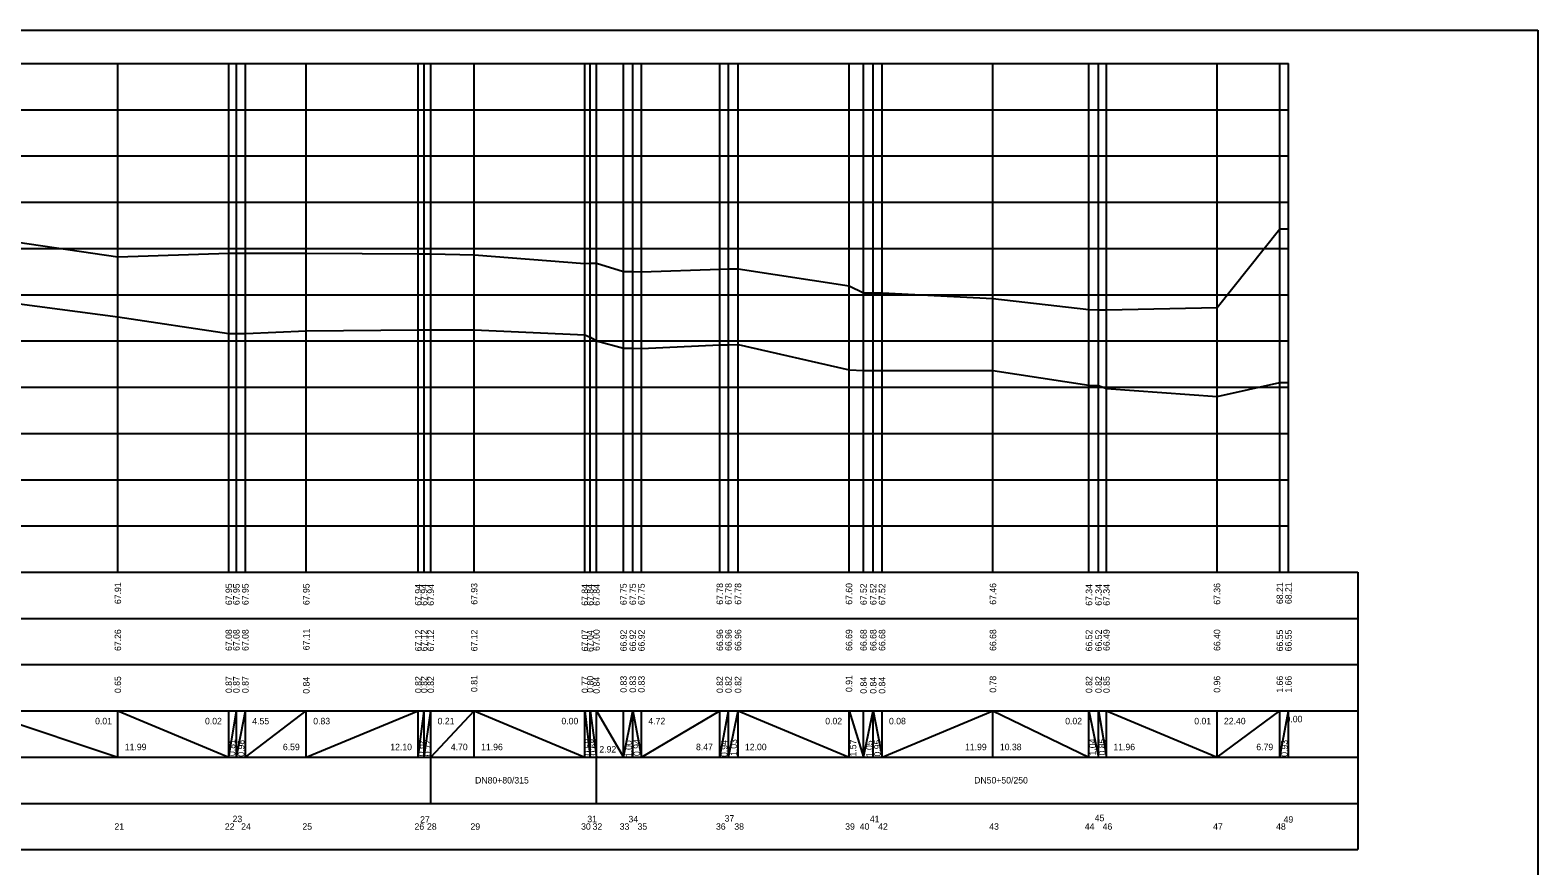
# Model space of a CAD drawing. Extents: x 640663 to 641119, y 6454502 to 6455213.
# Drawn here: x 640784.2 to 640947.2, y 6454702.2 to 6454792.6 of the extents above; entities that cross this region are included whole.
import ezdxf

# ---------------------------------------------------------------- set-up
doc = ezdxf.new("R2010")
doc.units = 0
doc.layers.add('ABIJOONIS', color=7, linetype='Continuous')
doc.layers.add('VORMISTUS', color=7, linetype='Continuous')

msp = doc.modelspace()

# ---------------------------------------------------------------- linework, layer by layer
at = {"layer": 'ABIJOONIS'}
for p, q in [((640697.42, 6454788.96), (640920.19, 6454788.96)), ((640793.65, 6454733.96), (640793.65, 6454788.96)), ((640805.64, 6454733.96), (640805.64, 6454788.96)), ((640806.46, 6454733.96), (640806.46, 6454788.96)), ((640807.43, 6454733.96), (640807.43, 6454788.96)), ((640814.02, 6454733.96), (640814.02, 6454788.96)), ((640826.13, 6454733.96), (640826.13, 6454788.96)), ((640826.75, 6454733.96), (640826.75, 6454788.96)), ((640827.47, 6454733.96), (640827.47, 6454788.96)), ((640832.17, 6454733.96), (640832.17, 6454788.96)), ((640844.13, 6454733.96), (640844.13, 6454788.96)), ((640844.71, 6454733.96), (640844.71, 6454788.96)), ((640845.39, 6454733.96), (640845.39, 6454788.96)), ((640848.31, 6454733.96), (640848.31, 6454788.96)), ((640849.31, 6454733.96), (640849.31, 6454788.96)), ((640850.25, 6454733.96), (640850.25, 6454788.96)), ((640858.72, 6454733.96), (640858.72, 6454788.96)), ((640859.66, 6454733.96), (640859.66, 6454788.96)), ((640860.69, 6454733.96), (640860.69, 6454788.96)), ((640872.69, 6454733.96), (640872.69, 6454788.96)), ((640874.26, 6454733.96), (640874.26, 6454788.96)), ((640875.31, 6454733.96), (640875.31, 6454788.96)), ((640876.26, 6454733.96), (640876.26, 6454788.96)), ((640888.25, 6454733.96), (640888.25, 6454788.96)), ((640898.63, 6454733.96), (640898.63, 6454788.96)), ((640899.67, 6454733.96), (640899.67, 6454788.96)), ((640900.52, 6454733.96), (640900.52, 6454788.96)), ((640912.47, 6454733.96), (640912.47, 6454788.96)), ((640919.26, 6454733.96), (640919.26, 6454788.96)), ((640920.19, 6454733.96), (640920.19, 6454788.96)), ((640697.42, 6454783.96), (640920.19, 6454783.96)), ((640697.42, 6454778.96), (640920.19, 6454778.96)), ((640697.42, 6454773.96), (640920.19, 6454773.96)), ((640697.42, 6454768.96), (640920.19, 6454768.96)), ((640697.42, 6454763.96), (640920.19, 6454763.96)), ((640697.42, 6454758.96), (640920.19, 6454758.96)), ((640697.42, 6454753.96), (640920.19, 6454753.96)), ((640697.42, 6454748.96), (640920.19, 6454748.96)), ((640697.42, 6454743.96), (640920.19, 6454743.96)), ((640697.42, 6454738.96), (640920.19, 6454738.96)), ((640667.42, 6454733.96), (640927.69, 6454733.96)), ((640927.69, 6454733.96), (640927.69, 6454703.96)), ((640667.42, 6454728.96), (640927.69, 6454728.96)), ((640667.42, 6454723.96), (640927.69, 6454723.96)), ((640667.42, 6454718.96), (640927.69, 6454718.96)), ((640778.61, 6454718.96), (640793.65, 6454713.96)), ((640793.65, 6454713.96), (640793.65, 6454718.96)), ((640793.65, 6454718.96), (640805.64, 6454713.96)), ((640805.64, 6454713.96), (640805.64, 6454718.96)), ((640805.64, 6454713.96), (640806.46, 6454718.96)), ((640806.46, 6454713.96), (640806.46, 6454718.96)), ((640806.46, 6454713.96), (640807.43, 6454718.96)), ((640807.43, 6454713.96), (640807.43, 6454718.96)), ((640807.43, 6454713.96), (640814.02, 6454718.96)), ((640814.02, 6454713.96), (640814.02, 6454718.96)), ((640814.02, 6454713.96), (640826.13, 6454718.96)), ((640826.13, 6454713.96), (640826.13, 6454718.96)), ((640826.13, 6454713.96), (640826.75, 6454718.96)), ((640826.75, 6454713.96), (640826.75, 6454718.96)), ((640826.75, 6454713.96), (640827.47, 6454718.96)), ((640827.47, 6454708.96), (640827.47, 6454718.96)), ((640827.47, 6454713.96), (640832.17, 6454718.96)), ((640832.17, 6454713.96), (640832.17, 6454718.96)), ((640832.17, 6454718.96), (640844.13, 6454713.96)), ((640844.13, 6454713.96), (640844.13, 6454718.96)), ((640844.13, 6454718.96), (640844.71, 6454713.96)), ((640844.71, 6454713.96), (640844.71, 6454718.96)), ((640844.71, 6454718.96), (640845.39, 6454713.96)), ((640845.39, 6454708.96), (640845.39, 6454718.96)), ((640845.39, 6454718.96), (640848.31, 6454713.96)), ((640848.31, 6454713.96), (640848.31, 6454718.96)), ((640848.31, 6454713.96), (640849.31, 6454718.96)), ((640849.31, 6454713.96), (640849.31, 6454718.96)), ((640849.31, 6454718.96), (640850.25, 6454713.96)), ((640850.25, 6454713.96), (640850.25, 6454718.96)), ((640850.25, 6454713.96), (640858.72, 6454718.96)), ((640858.72, 6454713.96), (640858.72, 6454718.96)), ((640858.72, 6454713.96), (640859.66, 6454718.96)), ((640859.66, 6454713.96), (640859.66, 6454718.96)), ((640859.66, 6454713.96), (640860.69, 6454718.96)), ((640860.69, 6454713.96), (640860.69, 6454718.96)), ((640860.69, 6454718.96), (640872.69, 6454713.96)), ((640872.69, 6454713.96), (640872.69, 6454718.96)), ((640872.69, 6454718.96), (640874.26, 6454713.96)), ((640874.26, 6454713.96), (640874.26, 6454718.96)), ((640874.26, 6454713.96), (640875.31, 6454718.96)), ((640875.31, 6454713.96), (640875.31, 6454718.96)), ((640875.31, 6454718.96), (640876.26, 6454713.96)), ((640876.26, 6454713.96), (640876.26, 6454718.96)), ((640876.26, 6454713.96), (640888.25, 6454718.96)), ((640888.25, 6454713.96), (640888.25, 6454718.96)), ((640888.25, 6454718.96), (640898.63, 6454713.96)), ((640898.63, 6454713.96), (640898.63, 6454718.96)), ((640898.63, 6454718.96), (640899.67, 6454713.96)), ((640899.67, 6454713.96), (640899.67, 6454718.96)), ((640899.67, 6454718.96), (640900.52, 6454713.96)), ((640900.52, 6454713.96), (640900.52, 6454718.96)), ((640900.52, 6454718.96), (640912.47, 6454713.96)), ((640912.47, 6454713.96), (640912.47, 6454718.96)), ((640912.47, 6454713.96), (640919.26, 6454718.96)), ((640919.26, 6454713.96), (640919.26, 6454718.96)), ((640919.26, 6454713.96), (640920.19, 6454718.96)), ((640920.19, 6454713.96), (640920.19, 6454718.96)), ((640667.42, 6454713.96), (640927.69, 6454713.96)), ((640667.42, 6454708.96), (640927.69, 6454708.96)), ((640667.42, 6454703.96), (640927.69, 6454703.96))]:
    msp.add_line(p, q, dxfattribs=at)
for points in [[(640778.61, 6454770.26), (640793.65, 6454768.06), (640805.64, 6454768.46), (640806.46, 6454768.46), (640807.43, 6454768.46), (640814.02, 6454768.46), (640826.13, 6454768.36), (640826.75, 6454768.36), (640827.47, 6454768.36), (640832.17, 6454768.27), (640844.13, 6454767.32), (640844.71, 6454767.36), (640845.39, 6454767.37), (640848.31, 6454766.46), (640849.31, 6454766.46), (640850.25, 6454766.43), (640858.72, 6454766.73), (640859.66, 6454766.74), (640860.69, 6454766.76), (640872.69, 6454764.92), (640874.26, 6454764.15), (640875.31, 6454764.17), (640876.26, 6454764.15), (640888.25, 6454763.56), (640898.63, 6454762.36), (640899.67, 6454762.33), (640900.52, 6454762.32), (640912.47, 6454762.56), (640919.26, 6454771.08), (640920.19, 6454771.08)], [(640778.61, 6454763.56), (640793.65, 6454761.56), (640805.64, 6454759.76), (640806.46, 6454759.76), (640807.43, 6454759.76), (640814.02, 6454760.06), (640826.13, 6454760.16), (640826.75, 6454760.16), (640827.47, 6454760.16), (640832.17, 6454760.17), (640844.13, 6454759.62), (640844.71, 6454759.36), (640845.39, 6454758.97), (640848.31, 6454758.16), (640849.31, 6454758.16), (640850.25, 6454758.13), (640858.72, 6454758.53), (640859.66, 6454758.54), (640860.69, 6454758.56), (640872.69, 6454755.82), (640874.26, 6454755.75), (640875.31, 6454755.77), (640876.26, 6454755.75), (640888.25, 6454755.76), (640898.63, 6454754.16), (640899.67, 6454754.13), (640900.52, 6454753.82), (640912.47, 6454752.96), (640919.26, 6454754.48), (640920.19, 6454754.48)]]:
    msp.add_lwpolyline(points, dxfattribs=at)
at = {"layer": 'VORMISTUS'}
msp.add_lwpolyline([(640947.15, 6454792.56), (640947.15, 6454501.56), (640662.65, 6454501.56), (640662.65, 6454792.56)], close=True, dxfattribs=at)

# ---------------------------------------------------------------- texts
at = {"layer": 'ABIJOONIS'}
for s, p in [('67.91', (640794, 6454730.51)), ('67.95', (640805.99, 6454730.4)), ('67.95', (640806.81, 6454730.4)), ('67.95', (640807.78, 6454730.4)), ('67.95', (640814.37, 6454730.4)), ('67.94', (640826.48, 6454730.33)), ('67.94', (640827.1, 6454730.33)), ('67.94', (640827.82, 6454730.33)), ('67.93', (640832.52, 6454730.44)), ('67.84', (640844.48, 6454730.33)), ('67.84', (640845.06, 6454730.33)), ('67.84', (640845.74, 6454730.33)), ('67.75', (640848.66, 6454730.4)), ('67.75', (640849.66, 6454730.4)), ('67.75', (640850.6, 6454730.4)), ('67.78', (640859.07, 6454730.44)), ('67.78', (640860.01, 6454730.44)), ('67.78', (640861.04, 6454730.44)), ('67.60', (640873.04, 6454730.44)), ('67.52', (640874.61, 6454730.4)), ('67.52', (640875.66, 6454730.4)), ('67.52', (640876.61, 6454730.4)), ('67.46', (640888.6, 6454730.44)), ('67.34', (640898.98, 6454730.33)), ('67.34', (640900.02, 6454730.33)), ('67.34', (640900.87, 6454730.33)), ('67.36', (640912.82, 6454730.44)), ('68.21', (640919.61, 6454730.51)), ('68.21', (640920.54, 6454730.51)), ('67.26', (640794, 6454725.44)), ('67.08', (640805.99, 6454725.44)), ('67.08', (640806.81, 6454725.44)), ('67.08', (640807.78, 6454725.44)), ('67.11', (640814.37, 6454725.51)), ('67.12', (640826.48, 6454725.4)), ('67.12', (640827.1, 6454725.4)), ('67.12', (640827.82, 6454725.4)), ('67.12', (640832.52, 6454725.4)), ('67.07', (640844.48, 6454725.4)), ('67.04', (640845.06, 6454725.33)), ('67.00', (640845.74, 6454725.44)), ('66.92', (640848.66, 6454725.4)), ('66.92', (640849.66, 6454725.4)), ('66.92', (640850.6, 6454725.4)), ('66.96', (640859.07, 6454725.44)), ('66.96', (640860.01, 6454725.44)), ('66.96', (640861.04, 6454725.44)), ('66.69', (640873.04, 6454725.44)), ('66.68', (640874.61, 6454725.44)), ('66.68', (640875.66, 6454725.44)), ('66.68', (640876.61, 6454725.44)), ('66.68', (640888.6, 6454725.44)), ('66.52', (640898.98, 6454725.4)), ('66.52', (640900.02, 6454725.4)), ('66.49', (640900.87, 6454725.44)), ('66.40', (640912.82, 6454725.44)), ('66.55', (640919.61, 6454725.4)), ('66.55', (640920.54, 6454725.4)), ('0.65', (640794, 6454720.89)), ('0.87', (640805.99, 6454720.89)), ('0.87', (640806.81, 6454720.89)), ('0.87', (640807.78, 6454720.89)), ('0.84', (640814.37, 6454720.82)), ('0.82', (640826.48, 6454720.89)), ('0.82', (640827.1, 6454720.89)), ('0.82', (640827.82, 6454720.89)), ('0.81', (640832.52, 6454721)), ('0.77', (640844.48, 6454720.89)), ('0.80', (640845.06, 6454720.93)), ('0.84', (640845.74, 6454720.82)), ('0.83', (640848.66, 6454720.93)), ('0.83', (640849.66, 6454720.93)), ('0.83', (640850.6, 6454720.93)), ('0.82', (640859.07, 6454720.89)), ('0.82', (640860.01, 6454720.89)), ('0.82', (640861.04, 6454720.89)), ('0.91', (640873.04, 6454721)), ('0.84', (640874.61, 6454720.82)), ('0.84', (640875.66, 6454720.82)), ('0.84', (640876.61, 6454720.82)), ('0.78', (640888.6, 6454720.93)), ('0.82', (640898.98, 6454720.89)), ('0.82', (640900.02, 6454720.89)), ('0.85', (640900.87, 6454720.89)), ('0.96', (640912.82, 6454720.93)), ('1.66', (640919.61, 6454720.93)), ('1.66', (640920.54, 6454720.93)), ('0.81', (640806.34, 6454714.08)), ('0.98', (640807.32, 6454714.01)), ('0.62', (640826.75, 6454714.06)), ('0.72', (640827.48, 6454714.06)), ('0.58', (640844.82, 6454714.13)), ('0.68', (640845.4, 6454714.13)), ('1.00', (640849.22, 6454713.96)), ('0.94', (640850.09, 6454714.08)), ('0.94', (640859.55, 6454713.98)), ('1.03', (640860.58, 6454714.09)), ('1.57', (640873.48, 6454714.03)), ('1.05', (640875.24, 6454713.95)), ('0.95', (640876.1, 6454714.03)), ('1.04', (640899.36, 6454714.14)), ('0.85', (640900.4, 6454714.14)), ('0.93', (640920.1, 6454714))]:
    msp.add_text(s, height=0.7, rotation=90, dxfattribs=at).set_placement(p)
for s, p in [('0.00', (640919.88, 6454717.73)), ('0.01', (640791.19, 6454717.51)), ('0.02', (640803.07, 6454717.51)), ('4.55', (640808.18, 6454717.51)), ('0.83', (640814.77, 6454717.51)), ('0.21', (640828.22, 6454717.51)), ('0.00', (640841.6, 6454717.51)), ('4.72', (640851, 6454717.51)), ('0.02', (640870.12, 6454717.51)), ('0.08', (640877.01, 6454717.51)), ('0.02', (640896.06, 6454717.51)), ('0.01', (640910.01, 6454717.51)), ('22.40', (640913.22, 6454717.51)), ('11.99', (640794.4, 6454714.71)), ('6.59', (640811.49, 6454714.71)), ('12.10', (640823.1, 6454714.71)), ('4.70', (640829.64, 6454714.71)), ('11.96', (640832.92, 6454714.71)), ('2.92', (640845.7, 6454714.46)), ('8.47', (640856.15, 6454714.71)), ('12.00', (640861.44, 6454714.71)), ('11.99', (640885.23, 6454714.71)), ('10.38', (640889, 6454714.71)), ('11.96', (640901.27, 6454714.71)), ('6.79', (640916.72, 6454714.71)), ('DN80+80/315', (640832.27, 6454711.11)), ('DN50+50/250', (640886.22, 6454711.11)), ('23', (640806.05, 6454706.93)), ('27', (640826.33, 6454706.87)), ('31', (640844.4, 6454706.92)), ('34', (640848.85, 6454706.91)), ('37', (640859.24, 6454706.99)), ('41', (640874.94, 6454706.92)), ('45', (640899.25, 6454707.03)), ('49', (640919.67, 6454706.87)), ('21', (640793.28, 6454706.11)), ('22', (640805.22, 6454706.11)), ('24', (640806.98, 6454706.11)), ('25', (640813.6, 6454706.11)), ('26', (640825.72, 6454706.11)), ('28', (640827.07, 6454706.11)), ('29', (640831.77, 6454706.11)), ('30', (640843.73, 6454706.11)), ('32', (640844.97, 6454706.11)), ('33', (640847.9, 6454706.11)), ('35', (640849.83, 6454706.11)), ('36', (640858.31, 6454706.11)), ('38', (640860.29, 6454706.11)), ('39', (640872.28, 6454706.11)), ('40', (640873.85, 6454706.11)), ('42', (640875.84, 6454706.11)), ('43', (640887.85, 6454706.11)), ('44', (640898.18, 6454706.11)), ('46', (640900.11, 6454706.11)), ('47', (640912.05, 6454706.11)), ('48', (640918.86, 6454706.11))]:
    msp.add_text(s, height=0.7, dxfattribs=at).set_placement(p)

doc.saveas('drawing.dxf')
